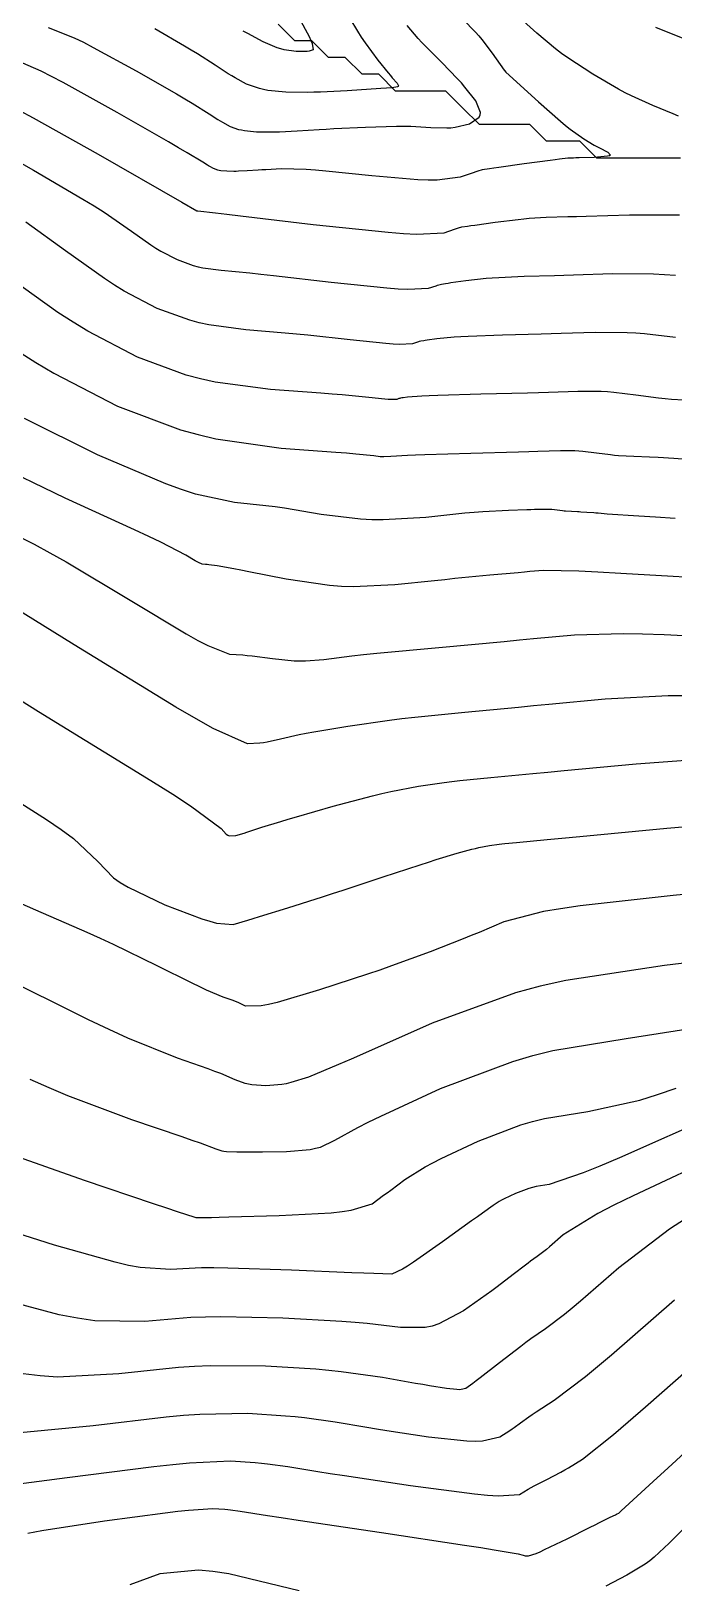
# Model space of a CAD drawing. Header units: metres. Extents: x 837475 to 838479, y 1189012 to 1191015.
# Drawn here: x 838270.1 to 838308.4, y 1189838.2 to 1189930.8 of the extents above; entities that cross this region are included whole.
import ezdxf

# ---------------------------------------------------------------- set-up
doc = ezdxf.new("R2010")
doc.units = ezdxf.units.M
doc.header["$LTSCALE"] = 0.3
for name, color, linetype in [('COTAS 10', 1, 'Continuous'), ('COTAS INT', 252, 'Continuous'), ('DRENAJE', 5, 'Continuous')]:
    doc.layers.add(name, color=color, linetype=linetype)

msp = doc.modelspace()

# ---------------------------------------------------------------- linework, layer by layer
at = {"layer": 'COTAS 10'}
for points in [[(838288.657, 1189932.267), (838289.57, 1189930.754), (838289.805, 1189930.39), (838290.033, 1189930.048), (838290.793, 1189929.012), (838291.403, 1189928.264), (838291.537, 1189928.104), (838291.655, 1189927.966), (838291.953, 1189927.638), (838292.026, 1189927.48), (838292.003, 1189927.448), (838291.961, 1189927.421), (838291.65, 1189927.367), (838290.973, 1189927.327), (838290.7, 1189927.31), (838290.389, 1189927.29), (838288.956, 1189927.194), (838287.378, 1189927.113), (838286.975, 1189927.102), (838286.588, 1189927.096), (838285.314, 1189927.115), (838284.238, 1189927.219), (838283.976, 1189927.267), (838283.73, 1189927.322), (838282.968, 1189927.59), (838282.278, 1189927.958), (838282.076, 1189928.076), (838281.869, 1189928.202), (838281.083, 1189928.717), (838280.037, 1189929.392), (838279.666, 1189929.618), (838279.26, 1189929.862), (838277.501, 1189930.887)], [(838308.537, 1189912.461), (838306.701, 1189912.689), (838306.183, 1189912.728), (838305.662, 1189912.755), (838303.745, 1189912.765), (838301.718, 1189912.703), (838301.126, 1189912.686), (838300.522, 1189912.668), (838298.233, 1189912.602), (838296.186, 1189912.528), (838295.735, 1189912.506), (838295.334, 1189912.482), (838294.303, 1189912.39), (838293.729, 1189912.31), (838293.617, 1189912.294), (838293.525, 1189912.281), (838293.359, 1189912.257), (838293.263, 1189912.228), (838293.214, 1189912.212), (838293.156, 1189912.193), (838292.866, 1189912.095), (838292.08, 1189912.057), (838291.708, 1189912.076), (838291.27, 1189912.108), (838289.134, 1189912.329), (838286.618, 1189912.605), (838285.941, 1189912.671), (838285.272, 1189912.734), (838282.926, 1189912.924), (838280.721, 1189913.219), (838280.141, 1189913.348), (838279.574, 1189913.496), (838277.637, 1189914.203), (838275.672, 1189915.239), (838275.088, 1189915.596), (838274.487, 1189915.984), (838272.17, 1189917.637), (838269.804, 1189919.36)], [(838267.146, 1189901.698), (838270.292, 1189900.138), (838271.237, 1189899.625), (838272.214, 1189899.076), (838276.012, 1189896.801), (838279.361, 1189894.783), (838280.055, 1189894.396), (838280.649, 1189894.085), (838281.952, 1189893.582), (838282.737, 1189893.531), (838283.004, 1189893.504), (838283.293, 1189893.472), (838284.514, 1189893.308), (838285.809, 1189893.18), (838286.145, 1189893.169), (838286.47, 1189893.169), (838287.563, 1189893.262), (838289.242, 1189893.471), (838289.937, 1189893.546), (838290.732, 1189893.627), (838294.437, 1189893.981), (838298.327, 1189894.34), (838299.238, 1189894.424), (838300.078, 1189894.502), (838302.516, 1189894.73), (838305.437, 1189894.8), (838306.582, 1189894.779), (838307.873, 1189894.739), (838313.749, 1189894.449)], [(838313.173, 1189875.63), (838307.883, 1189875.001), (838302.002, 1189874.108), (838300.477, 1189873.757), (838298.997, 1189873.36), (838294.025, 1189871.555), (838290.049, 1189869.784), (838289.196, 1189869.411), (838288.452, 1189869.088), (838286.66, 1189868.341), (838285.607, 1189868.007), (838285.329, 1189867.943), (838285.056, 1189867.893), (838284.116, 1189867.815), (838283.284, 1189867.874), (838283.079, 1189867.909), (838282.885, 1189867.953), (838282.274, 1189868.181), (838281.42, 1189868.548), (838281.071, 1189868.68), (838280.675, 1189868.825), (838278.84, 1189869.459), (838275.878, 1189870.668), (838274.77, 1189871.176), (838273.537, 1189871.759), (838268.048, 1189874.488)], [(838269.64, 1189850.646), (838270.664, 1189850.529), (838271.685, 1189850.462), (838275.348, 1189850.644), (838278.904, 1189851.029), (838279.858, 1189851.09), (838280.798, 1189851.131), (838284.083, 1189851.118), (838287.099, 1189850.925), (838287.87, 1189850.854), (838288.614, 1189850.775), (838291.068, 1189850.425), (838293.037, 1189850.081), (838293.475, 1189850.007), (838293.867, 1189849.941), (838294.893, 1189849.775), (838295.509, 1189849.71), (838295.642, 1189849.707), (838295.758, 1189849.71), (838296.041, 1189849.778), (838296.455, 1189850.081), (838296.654, 1189850.233), (838296.889, 1189850.414), (838298.043, 1189851.316), (838299.311, 1189852.293), (838299.619, 1189852.522), (838299.907, 1189852.732), (838300.793, 1189853.342), (838301.927, 1189854.2), (838302.373, 1189854.567), (838302.876, 1189854.99), (838305.167, 1189856.985), (838308.185, 1189859.282), (838309.146, 1189859.895)]]:
    msp.add_lwpolyline(points, dxfattribs=at)
at = {"layer": 'COTAS INT'}
for points in [[(838295.859, 1189931.473), (838296.615, 1189930.687), (838296.809, 1189930.466), (838296.996, 1189930.244), (838297.615, 1189929.43), (838298.09, 1189928.757), (838298.187, 1189928.623), (838298.268, 1189928.512), (838298.434, 1189928.302), (838300.38, 1189926.53), (838301.68, 1189925.383), (838301.984, 1189925.13), (838302.265, 1189924.904), (838303.077, 1189924.32), (838303.694, 1189923.954), (838303.851, 1189923.866), (838304.003, 1189923.783), (838304.503, 1189923.533), (838304.661, 1189923.354), (838304.597, 1189923.318), (838304.487, 1189923.286), (838303.701, 1189923.217), (838302.794, 1189923.189), (838302.608, 1189923.183), (838302.45, 1189923.178), (838302.115, 1189923.168), (838301.625, 1189923.113), (838301.371, 1189923.08), (838301.064, 1189923.04), (838299.526, 1189922.828), (838298, 1189922.615), (838297.701, 1189922.572), (838297.455, 1189922.537), (838297.015, 1189922.473), (838296.758, 1189922.397), (838296.629, 1189922.355), (838296.473, 1189922.304), (838295.702, 1189922.042), (838294.325, 1189921.857), (838293.788, 1189921.855), (838293.184, 1189921.873), (838290.443, 1189922.112), (838287.681, 1189922.404), (838287.064, 1189922.456), (838286.512, 1189922.494), (838285.052, 1189922.527), (838284.105, 1189922.479), (838283.876, 1189922.467), (838283.661, 1189922.455), (838283.005, 1189922.414), (838282.476, 1189922.387), (838282.341, 1189922.383), (838282.211, 1189922.381), (838281.783, 1189922.387), (838281.422, 1189922.422), (838281.334, 1189922.438), (838281.252, 1189922.457), (838280.996, 1189922.547), (838280.764, 1189922.67), (838280.696, 1189922.71), (838280.627, 1189922.752), (838280.363, 1189922.925), (838279.411, 1189923.495), (838278.907, 1189923.788), (838278.299, 1189924.14), (838275.238, 1189925.897), (838272.03, 1189927.679), (838271.33, 1189928.047), (838270.712, 1189928.359), (838269.159, 1189929.035)], [(838286.074, 1189931.563), (838286.692, 1189930.425), (838286.798, 1189930.198), (838286.876, 1189930.008), (838286.925, 1189929.643), (838286.688, 1189929.554), (838286.586, 1189929.54), (838286.469, 1189929.53), (838285.915, 1189929.53), (838285.215, 1189929.637), (838285.006, 1189929.694), (838284.79, 1189929.763), (838283.955, 1189930.112), (838283.034, 1189930.602), (838282.765, 1189930.759)], [(838308.728, 1189925.67), (838308.394, 1189925.812), (838307.193, 1189926.306), (838305.917, 1189926.884), (838305.535, 1189927.079), (838305.141, 1189927.29), (838303.613, 1189928.18), (838302.121, 1189929.157), (838301.749, 1189929.423), (838301.395, 1189929.687), (838300.264, 1189930.624), (838298.91, 1189931.858)], [(838271.129, 1189930.977), (838272.687, 1189930.345), (838273.231, 1189930.084), (838273.823, 1189929.785), (838276.37, 1189928.392), (838278.78, 1189927.001), (838279.286, 1189926.703), (838279.724, 1189926.444), (838280.723, 1189925.821), (838281.248, 1189925.477), (838281.386, 1189925.393), (838281.521, 1189925.314), (838281.982, 1189925.069), (838282.491, 1189924.89), (838282.655, 1189924.853), (838282.83, 1189924.821), (838283.548, 1189924.751), (838284.399, 1189924.738), (838284.658, 1189924.742), (838284.927, 1189924.75), (838285.981, 1189924.804), (838287.286, 1189924.885), (838287.713, 1189924.909), (838288.169, 1189924.934), (838290.054, 1189925.03), (838291.911, 1189925.088), (838292.35, 1189925.089), (838292.756, 1189925.084), (838293.949, 1189925.01), (838294.9, 1189924.973), (838295.154, 1189924.99), (838295.402, 1189925.02), (838296.264, 1189925.227), (838296.827, 1189925.609), (838296.887, 1189925.75), (838296.906, 1189925.905), (838296.63, 1189926.589), (838295.986, 1189927.416), (838295.774, 1189927.661), (838295.546, 1189927.913), (838294.601, 1189928.881), (838293.649, 1189929.835), (838293.418, 1189930.079), (838293.201, 1189930.314), (838292.533, 1189931.089)], [(838310.185, 1189929.826), (838307.373, 1189930.96)], [(838269.43, 1189926.009), (838270.237, 1189925.573), (838274.106, 1189923.402), (838279.098, 1189920.547), (838280.004, 1189920.029), (838280.006, 1189920.027), (838280.012, 1189920.024), (838280.038, 1189920.024), (838280.041, 1189920.025), (838280.05, 1189920.025), (838281.112, 1189919.901), (838281.778, 1189919.823), (838282.605, 1189919.725), (838286.936, 1189919.214), (838291.41, 1189918.752), (838292.327, 1189918.686), (838293.105, 1189918.646), (838294.756, 1189918.726), (838295.368, 1189918.933), (838295.49, 1189918.974), (838295.593, 1189919.007), (838295.796, 1189919.068), (838296.145, 1189919.119), (838296.339, 1189919.146), (838296.576, 1189919.18), (838297.785, 1189919.349), (838299.154, 1189919.521), (838299.492, 1189919.555), (838299.812, 1189919.585), (838300.821, 1189919.646), (838302.129, 1189919.685), (838302.637, 1189919.7), (838303.21, 1189919.718), (838305.808, 1189919.798), (838308.781, 1189919.783)], [(838267.44, 1189924.042), (838270.261, 1189922.458), (838273.206, 1189920.73), (838273.872, 1189920.321), (838274.473, 1189919.942), (838276.104, 1189918.824), (838277.257, 1189918.002), (838277.556, 1189917.809), (838277.847, 1189917.632), (838278.824, 1189917.116), (838279.788, 1189916.765), (838280.07, 1189916.691), (838280.359, 1189916.627), (838281.456, 1189916.48), (838283.155, 1189916.322), (838283.823, 1189916.252), (838284.576, 1189916.169), (838288.012, 1189915.774), (838291.331, 1189915.431), (838292.012, 1189915.382), (838292.589, 1189915.352), (838293.811, 1189915.411), (838294.262, 1189915.563), (838294.352, 1189915.593), (838294.428, 1189915.618), (838294.578, 1189915.662), (838294.835, 1189915.7), (838294.978, 1189915.72), (838295.153, 1189915.745), (838296.044, 1189915.87), (838297.244, 1189916.002), (838297.614, 1189916.031), (838297.999, 1189916.057), (838299.527, 1189916.124), (838301.325, 1189916.176), (838301.882, 1189916.193), (838302.464, 1189916.21), (838304.776, 1189916.282), (838307.221, 1189916.269), (838307.886, 1189916.234), (838308.547, 1189916.185)], [(838309.769, 1189908.687), (838308.31, 1189908.77), (838307.919, 1189908.805), (838307.533, 1189908.844), (838306.185, 1189909.028), (838304.855, 1189909.194), (838304.48, 1189909.221), (838304.102, 1189909.241), (838302.713, 1189909.249), (838300.971, 1189909.196), (838300.371, 1189909.178), (838299.719, 1189909.159), (838296.939, 1189909.08), (838294.373, 1189909), (838293.857, 1189908.981), (838293.424, 1189908.963), (838292.562, 1189908.911), (838292.306, 1189908.875), (838292.256, 1189908.868), (838292.215, 1189908.862), (838292.141, 1189908.851), (838292.098, 1189908.839), (838292.076, 1189908.832), (838292.05, 1189908.823), (838291.921, 1189908.779), (838291.57, 1189908.762), (838291.404, 1189908.771), (838291.209, 1189908.785), (838290.257, 1189908.883), (838288.66, 1189909.04), (838288.06, 1189909.091), (838287.39, 1189909.145), (838284.396, 1189909.369), (838281.083, 1189909.812), (838280.211, 1189910.005), (838279.36, 1189910.228), (838276.449, 1189911.289), (838273.497, 1189912.847), (838272.62, 1189913.383), (838271.716, 1189913.966), (838268.235, 1189916.449)], [(838269.302, 1189911.677), (838270.392, 1189910.988), (838271.47, 1189910.342), (838275.261, 1189908.376), (838279.018, 1189906.969), (838280.074, 1189906.677), (838281.138, 1189906.426), (838285.036, 1189905.872), (838288.281, 1189905.633), (838288.932, 1189905.581), (838289.476, 1189905.536), (838290.549, 1189905.425), (838290.932, 1189905.378), (838291.042, 1189905.374), (838291.153, 1189905.372), (838291.565, 1189905.397), (838292.554, 1189905.453), (838293.028, 1189905.472), (838293.588, 1189905.492), (838296.336, 1189905.577), (838299.172, 1189905.658), (838299.788, 1189905.676), (838300.331, 1189905.692), (838301.681, 1189905.732), (838302.542, 1189905.728), (838302.776, 1189905.715), (838303.009, 1189905.698), (838303.834, 1189905.595), (838304.669, 1189905.481), (838304.908, 1189905.457), (838305.15, 1189905.435), (838306.055, 1189905.384), (838306.984, 1189905.347), (838307.502, 1189905.321), (838308.44, 1189905.264), (838309.495, 1189905.185)], [(838308.526, 1189901.672), (838307.344, 1189901.745), (838306.362, 1189901.806), (838304.476, 1189901.934), (838303.933, 1189901.982), (838303.798, 1189901.994), (838303.67, 1189902.004), (838303.262, 1189902.034), (838302.899, 1189902.056), (838302.799, 1189902.062), (838302.699, 1189902.067), (838302.34, 1189902.081), (838301.991, 1189902.101), (838301.897, 1189902.109), (838301.804, 1189902.119), (838301.482, 1189902.163), (838301.163, 1189902.202), (838301.073, 1189902.209), (838300.983, 1189902.214), (838300.65, 1189902.215), (838300.128, 1189902.2), (838299.918, 1189902.194), (838299.68, 1189902.187), (838298.584, 1189902.156), (838297.047, 1189902.07), (838296.531, 1189902.028), (838295.976, 1189901.979), (838293.644, 1189901.739), (838291.115, 1189901.589), (838290.435, 1189901.597), (838289.764, 1189901.627), (838287.416, 1189901.914), (838285.23, 1189902.282), (838284.661, 1189902.363), (838284.109, 1189902.435), (838282.246, 1189902.619), (838279.923, 1189903.131), (838279.08, 1189903.41), (838278.151, 1189903.748), (838274.074, 1189905.463), (838269.716, 1189907.629)], [(838312.215, 1189897.994), (838305.274, 1189898.392), (838303.903, 1189898.463), (838302.772, 1189898.518), (838300.68, 1189898.577), (838299.863, 1189898.501), (838299.537, 1189898.47), (838299.166, 1189898.436), (838297.467, 1189898.28), (838295.392, 1189898.081), (838294.785, 1189898.02), (838294.164, 1189897.956), (838291.807, 1189897.705), (838289.323, 1189897.595), (838288.623, 1189897.62), (838287.917, 1189897.669), (838285.324, 1189898.046), (838283.095, 1189898.492), (838282.618, 1189898.585), (838282.202, 1189898.664), (838281.211, 1189898.838), (838280.713, 1189898.909), (838280.609, 1189898.923), (838280.519, 1189898.934), (838280.319, 1189898.953), (838280.106, 1189899.035), (838280.009, 1189899.086), (838279.896, 1189899.149), (838279.349, 1189899.478), (838277.846, 1189900.249), (838277.13, 1189900.591), (838276.284, 1189900.988), (838272.143, 1189902.886), (838267.688, 1189905.041)], [(838309.262, 1189891.094), (838308.103, 1189891.082), (838304.353, 1189890.884), (838300.995, 1189890.568), (838300.083, 1189890.483), (838299.179, 1189890.399), (838295.98, 1189890.103), (838292.994, 1189889.798), (838292.224, 1189889.708), (838291.478, 1189889.616), (838288.993, 1189889.262), (838286.965, 1189888.92), (838286.508, 1189888.835), (838286.096, 1189888.754), (838284.986, 1189888.497), (838284.187, 1189888.316), (838283.972, 1189888.282), (838283.759, 1189888.257), (838283.01, 1189888.225), (838280.979, 1189889.14), (838279.958, 1189889.71), (838278.738, 1189890.419), (838272.675, 1189894.123), (838266.582, 1189897.903)], [(838263.723, 1189894.453), (838270.557, 1189890.162), (838277.258, 1189886.044), (838278.56, 1189885.219), (838279.621, 1189884.53), (838281.451, 1189883.179), (838281.745, 1189882.832), (838281.838, 1189882.777), (838281.934, 1189882.739), (838282.323, 1189882.749), (838282.815, 1189882.901), (838282.977, 1189882.952), (838283.15, 1189883.008), (838283.87, 1189883.244), (838285.006, 1189883.596), (838285.443, 1189883.725), (838285.932, 1189883.868), (838288.136, 1189884.498), (838290.466, 1189885.121), (838291.034, 1189885.259), (838291.568, 1189885.383), (838293.218, 1189885.707), (838294.75, 1189885.924), (838295.209, 1189885.981), (838295.683, 1189886.037), (838297.523, 1189886.225), (838300.032, 1189886.458), (838300.928, 1189886.542), (838301.911, 1189886.634), (838306.189, 1189887.037), (838310.768, 1189887.365)], [(838266.704, 1189886.453), (838271.032, 1189883.712), (838271.904, 1189883.109), (838272.634, 1189882.572), (838274.093, 1189881.196), (838275.032, 1189880.232), (838275.434, 1189879.955), (838275.898, 1189879.674), (838278.088, 1189878.623), (838280.291, 1189877.787), (838280.763, 1189877.641), (838281.175, 1189877.533), (838282.165, 1189877.449), (838283.03, 1189877.698), (838283.362, 1189877.799), (838283.736, 1189877.913), (838285.423, 1189878.442), (838287.482, 1189879.101), (838288.09, 1189879.299), (838288.714, 1189879.502), (838291.108, 1189880.29), (838293.307, 1189881.01), (838293.81, 1189881.171), (838294.266, 1189881.315), (838295.528, 1189881.695), (838296.406, 1189881.93), (838296.62, 1189881.982), (838296.822, 1189882.029), (838297.444, 1189882.151), (838298.021, 1189882.233), (838298.194, 1189882.255), (838298.373, 1189882.276), (838299.066, 1189882.346), (838300.885, 1189882.517), (838301.773, 1189882.6), (838302.828, 1189882.7), (838308.026, 1189883.19), (838313.433, 1189883.647)], [(838313.921, 1189879.719), (838308.404, 1189879.184), (838302.852, 1189878.553), (838301.678, 1189878.382), (838300.662, 1189878.212), (838298.308, 1189877.609), (838296.828, 1189876.972), (838296.363, 1189876.78), (838295.874, 1189876.582), (838293.911, 1189875.813), (838291.611, 1189874.971), (838290.909, 1189874.726), (838290.18, 1189874.477), (838287.315, 1189873.538), (838284.785, 1189872.799), (838284.267, 1189872.677), (838283.829, 1189872.59), (838282.905, 1189872.571), (838282.453, 1189872.784), (838282.312, 1189872.843), (838282.164, 1189872.902), (838281.573, 1189873.115), (838280.581, 1189873.531), (838280.18, 1189873.719), (838279.725, 1189873.937), (838277.627, 1189874.987), (838275.024, 1189876.256), (838274.251, 1189876.614), (838273.455, 1189876.973), (838270.389, 1189878.294), (838267.759, 1189879.446)], [(838270.032, 1189868.21), (838271.171, 1189867.708), (838272.286, 1189867.238), (838276.108, 1189865.804), (838279.107, 1189864.79), (838279.703, 1189864.585), (838280.196, 1189864.412), (838281.128, 1189864.059), (838281.485, 1189863.946), (838281.615, 1189863.924), (838281.758, 1189863.906), (838282.39, 1189863.876), (838283.282, 1189863.878), (838283.589, 1189863.881), (838283.922, 1189863.885), (838285.345, 1189863.905), (838286.756, 1189864.023), (838287.082, 1189864.088), (838287.381, 1189864.167), (838288.224, 1189864.568), (838289.593, 1189865.341), (838290.223, 1189865.653), (838290.961, 1189866.009), (838294.533, 1189867.65), (838298.834, 1189869.279), (838300.032, 1189869.626), (838301.233, 1189869.928), (838305.595, 1189870.647), (838309.794, 1189871.295)], [(838268.658, 1189863.819), (838273.28, 1189862.181), (838277.396, 1189860.804), (838278.186, 1189860.539), (838278.826, 1189860.325), (838279.874, 1189859.975), (838279.928, 1189859.96), (838279.94, 1189859.957), (838279.95, 1189859.955), (838279.977, 1189859.953), (838280.004, 1189859.955), (838280.027, 1189859.955), (838280.083, 1189859.953), (838280.862, 1189859.97), (838281.329, 1189859.982), (838281.906, 1189859.996), (838284.9, 1189860.075), (838288.006, 1189860.244), (838288.654, 1189860.316), (838289.209, 1189860.398), (838290.447, 1189860.786), (838291.134, 1189861.286), (838291.342, 1189861.438), (838291.558, 1189861.597), (838292.4, 1189862.222), (838293.612, 1189862.979), (838294.061, 1189863.222), (838294.56, 1189863.478), (838296.769, 1189864.521), (838299.311, 1189865.484), (838300.019, 1189865.689), (838300.729, 1189865.868), (838303.307, 1189866.292), (838306.416, 1189866.96), (838307.46, 1189867.292), (838308.584, 1189867.688)], [(838311.018, 1189866.112), (838305.205, 1189863.53), (838304.027, 1189863.031), (838303.037, 1189862.625), (838301.018, 1189861.938), (838300.224, 1189861.807), (838300.006, 1189861.752), (838299.788, 1189861.689), (838299.005, 1189861.392), (838298.325, 1189861.071), (838298.171, 1189860.992), (838298.033, 1189860.918), (838297.659, 1189860.684), (838297.03, 1189860.226), (838296.731, 1189860.009), (838296.377, 1189859.753), (838294.645, 1189858.506), (838292.914, 1189857.297), (838292.56, 1189857.066), (838292.261, 1189856.879), (838291.631, 1189856.58), (838290.546, 1189856.612), (838289.958, 1189856.635), (838289.247, 1189856.664), (838285.64, 1189856.821), (838281.848, 1189856.944), (838281.019, 1189856.953), (838280.285, 1189856.951), (838278.434, 1189856.85), (838276.625, 1189856.97), (838275.919, 1189857.106), (838275.123, 1189857.288), (838271.505, 1189858.315), (838267.818, 1189859.48)], [(838311.529, 1189863.844), (838306.008, 1189861.258), (838304.872, 1189860.692), (838303.907, 1189860.191), (838301.844, 1189858.924), (838301.026, 1189858.212), (838300.847, 1189858.061), (838300.688, 1189857.93), (838300.283, 1189857.624), (838299.9, 1189857.353), (838299.755, 1189857.245), (838299.593, 1189857.122), (838298.865, 1189856.557), (838297.901, 1189855.823), (838297.59, 1189855.594), (838297.26, 1189855.353), (838295.908, 1189854.39), (838294.431, 1189853.607), (838294.022, 1189853.479), (838293.613, 1189853.391), (838292.137, 1189853.398), (838290.163, 1189853.642), (838289.441, 1189853.704), (838288.643, 1189853.763), (838285.126, 1189853.957), (838281.421, 1189854.033), (838280.504, 1189854.019), (838279.635, 1189853.988), (838276.891, 1189853.747), (838273.907, 1189853.794), (838272.887, 1189853.945), (838271.782, 1189854.155), (838267.093, 1189855.412)], [(838269.463, 1189847.131), (838273.805, 1189847.541), (838278.173, 1189848.069), (838279.211, 1189848.161), (838280.175, 1189848.229), (838283.04, 1189848.278), (838285.286, 1189848.135), (838285.86, 1189848.081), (838286.414, 1189848.023), (838288.241, 1189847.762), (838290.126, 1189847.444), (838290.716, 1189847.349), (838291.336, 1189847.25), (838293.82, 1189846.87), (838296.101, 1189846.628), (838296.593, 1189846.617), (838297.023, 1189846.63), (838298.072, 1189846.88), (838298.658, 1189847.256), (838298.797, 1189847.349), (838298.925, 1189847.437), (838299.304, 1189847.715), (838299.801, 1189848.071), (838300.004, 1189848.208), (838300.234, 1189848.363), (838301.303, 1189849.061), (838303.167, 1189850.471), (838303.899, 1189851.073), (838304.725, 1189851.768), (838308.489, 1189855.047)], [(838267.241, 1189843.799), (838272.262, 1189844.438), (838277.442, 1189845.11), (838278.565, 1189845.232), (838279.553, 1189845.327), (838281.997, 1189845.438), (838283.472, 1189845.344), (838283.85, 1189845.309), (838284.213, 1189845.27), (838285.414, 1189845.099), (838287.215, 1189844.806), (838287.957, 1189844.691), (838288.805, 1189844.56), (838292.748, 1189843.965), (838296.561, 1189843.464), (838297.327, 1189843.392), (838297.968, 1189843.35), (838299.237, 1189843.441), (838299.763, 1189843.748), (838299.935, 1189843.843), (838300.118, 1189843.942), (838300.877, 1189844.331), (838301.708, 1189844.77), (838301.938, 1189844.899), (838302.167, 1189845.032), (838302.99, 1189845.539), (838304.842, 1189847.022), (838305.719, 1189847.77), (838306.755, 1189848.663), (838311.812, 1189853.108)], [(838269.921, 1189841.121), (838270.756, 1189841.278), (838274.497, 1189841.867), (838278.109, 1189842.348), (838278.863, 1189842.437), (838279.509, 1189842.506), (838280.954, 1189842.598), (838281.659, 1189842.553), (838281.839, 1189842.537), (838282.013, 1189842.518), (838282.587, 1189842.436), (838284.203, 1189842.184), (838285.033, 1189842.057), (838286.031, 1189841.906), (838291.017, 1189841.158), (838295.96, 1189840.411), (838296.93, 1189840.26), (838297.727, 1189840.134), (838299.165, 1189839.883), (838299.448, 1189839.808), (838299.516, 1189839.794), (838299.581, 1189839.782), (838299.78, 1189839.763), (838300.237, 1189839.92), (838300.464, 1189840.019), (838300.735, 1189840.143), (838302.076, 1189840.792), (838303.459, 1189841.48), (838303.757, 1189841.628), (838304.017, 1189841.757), (838304.647, 1189842.071), (838304.961, 1189842.228), (838305.022, 1189842.259), (838305.072, 1189842.284), (838305.157, 1189842.328), (838305.187, 1189842.352), (838305.201, 1189842.364), (838305.217, 1189842.378), (838305.3, 1189842.45), (838306.497, 1189843.548), (838307.216, 1189844.209), (838308.104, 1189845.025), (838312.713, 1189849.262)], [(838309.64, 1189842.003), (838308.155, 1189840.525), (838307.272, 1189839.69), (838307.004, 1189839.478), (838306.726, 1189839.275), (838305.635, 1189838.614), (838304.385, 1189837.97)], [(838286.096, 1189837.674), (838281.899, 1189838.698), (838280.952, 1189838.84), (838280.097, 1189838.921), (838277.787, 1189838.699), (838276.007, 1189838.046)]]:
    msp.add_lwpolyline(points, dxfattribs=at)
at = {"layer": 'DRENAJE'}
msp.add_polyline3d([(838308.84259, 1189923.17839, 0), (838307.84292, 1189923.17839, 0), (838306.84326, 1189923.17839, 0), (838305.8436, 1189923.17839, 0), (838304.84393, 1189923.17839, 0), (838303.84427, 1189923.17839, 0), (838302.84461, 1189924.17805, 0), (838301.84495, 1189924.17805, 0), (838300.84528, 1189924.17805, 0), (838299.84562, 1189925.17771, 0), (838298.84596, 1189925.17771, 0), (838297.84629, 1189925.17771, 0), (838296.84663, 1189925.17771, 0), (838295.84697, 1189926.17738, 0), (838294.84731, 1189927.17704, 0), (838293.84764, 1189927.17704, 0), (838292.84798, 1189927.17704, 0), (838291.84832, 1189927.17704, 0), (838290.84865, 1189928.1767, 0), (838289.84899, 1189928.1767, 0), (838288.84933, 1189929.17637, 0), (838287.84967, 1189929.17637, 0), (838286.85, 1189930.17603, 0), (838285.85034, 1189930.17603, 0), (838284.85068, 1189931.17569, 0)], dxfattribs=at)

doc.saveas('drawing.dxf')
